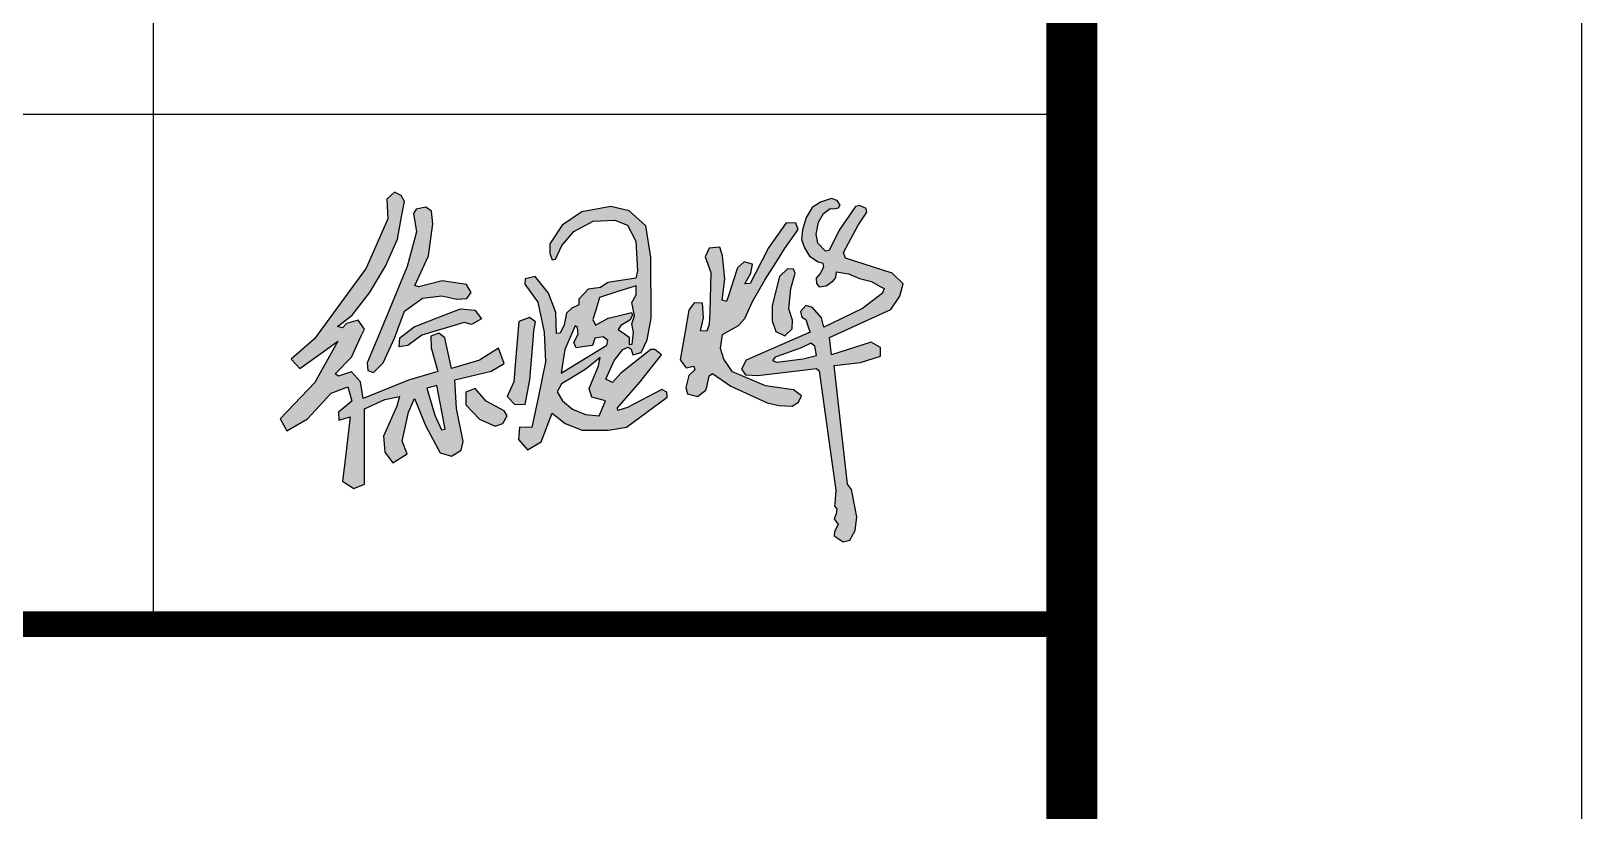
# Model space of a CAD drawing. Extents: x 1751103 to 2598738, y -609732 to 659428.
# Drawn here: x 2336334 to 2340895, y -141266 to -138973 of the extents above; entities that cross this region are included whole.
import ezdxf

# ---------------------------------------------------------------- set-up
doc = ezdxf.new("R2010")
doc.units = 0
doc.header["$LTSCALE"] = 1000
doc.header["$MEASUREMENT"] = 0
doc.layers.get('0').update_dxf_attribs({"linetype": 'CONTINUOUS'})
doc.layers.add('PP-PM-TK', color=7, linetype='CONTINUOUS')
doc.layers.add('PUB_TITLE', color=4, linetype='CONTINUOUS')

# ---------------------------------------------------------------- blocks, each defined once
blk = doc.blocks.new('得')
h = blk.add_hatch(color=256)
h.paths.add_polyline_path([(2338639.1, -233466.1), (2338626.9, -233457.3), (2338598.2, -233471), (2338555.8, -233486.7), (2338522.6, -233498.9), (2338514.2, -233508.8), (2338527.5, -233513.4), (2338604.7, -233503.5), (2338644.1, -233493.9)], flags=16)
h.paths.add_polyline_path([(2338684.1, -233061.5), (2338693.9, -233062.4), (2338708.3, -233059.2), (2338713.6, -233051.1), (2338704.5, -233037.6), (2338687.3, -233031.6), (2338655, -233042.3), (2338630.5, -233058.9), (2338612.9, -233087.8), (2338602.5, -233123.9), (2338599.7, -233152.8), (2338608.2, -233177.2), (2338623.3, -233201.7), (2338649, -233218.3), (2338662.2, -233221.7), (2338664.7, -233234.3), (2338654.3, -233252.8), (2338642.4, -233265.8), (2338643.6, -233282.1), (2338651.1, -233291.9), (2338672.2, -233288.4), (2338692.3, -233274.3), (2338700.1, -233264.6), (2338702.6, -233248), (2338737.9, -233253.6), (2338769.9, -233267.1), (2338805, -233276.1), (2338830.7, -233290.3), (2338842.6, -233296.7), (2338837.6, -233310.6), (2338778.6, -233355), (2338687.3, -233399.8), (2338665.1, -233410.7), (2338658.1, -233382.6), (2338632.4, -233352.2), (2338612, -233346.8), (2338596.3, -233363.8), (2338601, -233381), (2338612.3, -233387.3), (2338620.5, -233412.4), (2338624.6, -233425), (2338470.4, -233492.5), (2338436.7, -233507.2), (2338422.7, -233533.4), (2338435.2, -233550.6), (2338470.7, -233552.8), (2338586.5, -233539), (2338643.4, -233532.2), (2338651.4, -233538.7), (2338679, -233737), (2338700.2, -233889.6), (2338698, -233928.6), (2338696.5, -233937.1), (2338703, -233944.7), (2338701.7, -233959.2), (2338695.2, -233973.7), (2338707.1, -233990.8), (2338696.4, -234011), (2338696.1, -234023.8), (2338722.5, -234041.6), (2338741.6, -234036.9), (2338757.7, -234008.1), (2338762.7, -233967.5), (2338746.8, -233888.1), (2338735.2, -233872), (2338695.3, -233523.5), (2338772.8, -233514.2), (2338832.3, -233495.6), (2338831.7, -233469.6), (2338804.4, -233454.1), (2338687.8, -233491.2), (2338681.6, -233440.4), (2338771.6, -233399.5), (2338862.3, -233358.3), (2338888.9, -233319.4), (2338898.8, -233282.8), (2338865.9, -233251.2), (2338728.8, -233207.8), (2338723.1, -233190.4), (2338766.4, -233110.8), (2338792, -233072.5), (2338789.5, -233061), (2338769.7, -233052.7), (2338758.2, -233055.5), (2338710.7, -233125.4), (2338681.1, -233184.9), (2338669.8, -233187.3), (2338647.9, -233163), (2338642.4, -233136.5), (2338649.4, -233101.8), (2338664.7, -233076.4)])
h.paths.add_polyline_path([(2338576, -233240.1), (2338558.7, -233239.2), (2338534.6, -233261.5), (2338524.2, -233303.7), (2338513.3, -233347.6), (2338513.7, -233391.4), (2338524.2, -233422.7), (2338551, -233435.5), (2338572.4, -233415.5), (2338573.3, -233390), (2338562.4, -233356.4), (2338568.3, -233296.9), (2338580.5, -233252)], flags=17)
h.paths.add_polyline_path([(2338367, -233200.6), (2338359.2, -233175.1), (2338328.5, -233177.8), (2338316.1, -233203.8), (2338333.4, -233249.7), (2338329.6, -233365.9), (2338328.4, -233401.4), (2338320.9, -233422.4), (2338302.5, -233421.3), (2338311.2, -233383), (2338308.5, -233339.7), (2338284.1, -233339.2), (2338267.9, -233360.8), (2338257.1, -233423.5), (2338248.5, -233473.1), (2338242.7, -233506.7), (2338260.3, -233529.4), (2338282.5, -233524.6), (2338285.7, -233535.4), (2338267.9, -233552.4), (2338259.7, -233588.1), (2338264.1, -233605.9), (2338293.3, -233614.1), (2338318.7, -233595.7), (2338322, -233581.6), (2338328.4, -233553.6), (2338337.6, -233547), (2338391.7, -233583.8), (2338449.6, -233610.3), (2338498.8, -233632.8), (2338532.9, -233641.1), (2338572.4, -233642.7), (2338590.8, -233631.3), (2338599.5, -233612.4), (2338576.2, -233594.1), (2338493.4, -233583.2), (2338396.6, -233542), (2338370.7, -233504.7), (2338360.9, -233473.3), (2338367.4, -233431.7), (2338413.9, -233405.8), (2338433.4, -233384.9), (2338455.8, -233334.8), (2338492.6, -233270.4), (2338523.8, -233221.3), (2338550, -233180.3), (2338590, -233123.4), (2338582.6, -233104.9), (2338554.5, -233103.6), (2338502.8, -233177.3), (2338465.3, -233249.5), (2338448.3, -233282.3), (2338433, -233282.7), (2338450.1, -233251.8), (2338455.2, -233225.5), (2338430.7, -233218.6), (2338411.8, -233236.1), (2338398.9, -233275.3), (2338384.8, -233317.9), (2338379.2, -233334.8), (2338366.6, -233331.1), (2338374, -233269.3)])
h.paths.add_polyline_path([(2338002.4, -233524.1), (2338007.3, -233499.5), (2337966.1, -233533.3), (2337920.6, -233561), (2337894.1, -233577.1), (2337881.2, -233600.3), (2337896.6, -233626.7), (2337926.1, -233651.3), (2337964.9, -233667.3), (2338004.8, -233671), (2338021.4, -233631.6), (2338023.4, -233627.1), (2337983.3, -233616.3), (2337975.3, -233591.1)], flags=16)
h.paths.add_polyline_path([(2338113.5, -233315.1), (2338113, -233288.6), (2338059.1, -233305.8), (2338005.2, -233322.9), (2337994.4, -233360.1), (2337986.3, -233388.1), (2337993.9, -233404.7), (2338030.7, -233383.6), (2338056.6, -233378.3), (2338099.8, -233367), (2338102.7, -233375.3), (2338094.9, -233390), (2338068.4, -233405.7), (2338060.6, -233416.9), (2338079.2, -233430.2), (2338092.4, -233439.6), (2338092.9, -233461), (2338101.7, -233460), (2338105.7, -233426.3), (2338100.8, -233400.8), (2338108.6, -233376.8), (2338104.7, -233357.7), (2338100.6, -233337.9)], flags=16)
h.paths.add_polyline_path([(2337941.1, -233410.9), (2337934.4, -233405.9), (2337924.2, -233428.7), (2337903.4, -233475.6), (2337897.6, -233513.5), (2337892.8, -233545.2), (2337934.4, -233519.9), (2338027.5, -233463.2), (2338030.4, -233449.4), (2338016.4, -233438.6), (2337992.1, -233442.3), (2337987.8, -233455.7), (2337984.9, -233464.4), (2337962.2, -233467.5), (2337936.7, -233471), (2337930.2, -233455.3), (2337942.9, -233431.1)], flags=16)
h.paths.add_polyline_path([(2337856, -233310.2), (2337816, -233261.3), (2337786.6, -233268.1), (2337785.8, -233283.9), (2337824.3, -233336.7), (2337842.4, -233424.9), (2337846.9, -233512.1), (2337825.8, -233613.1), (2337806.6, -233705), (2337770.7, -233704.2), (2337767.7, -233740.4), (2337794.1, -233770.6), (2337834.1, -233747.2), (2337866.5, -233662.8), (2337904.2, -233693.7), (2337954.8, -233713.3), (2338031.7, -233713.3), (2338085.3, -233704.2), (2338204.5, -233616.1), (2338204, -233601.7), (2338189.2, -233593.6), (2338088.1, -233646.5), (2338059.9, -233655), (2338058.4, -233647.6), (2338124, -233572.5), (2338188, -233491.9), (2338168, -233476.1), (2338156.4, -233476.1), (2338068.1, -233545.3), (2338043.4, -233573.2), (2338024.4, -233563.4), (2338048.5, -233508.2), (2338074.3, -233475.7), (2338090, -233469.2), (2338098.8, -233475.1), (2338104, -233491.4), (2338127.9, -233485), (2338146, -233447.1), (2338157.7, -233384.2), (2338156.5, -233204.5), (2338142, -233112.2), (2338092.9, -233068.3), (2338038.7, -233055.9), (2337953.8, -233071.2), (2337896, -233110.7), (2337859.4, -233165.6), (2337859.6, -233193.9), (2337866.1, -233212), (2337876.5, -233210.7), (2337894.8, -233169.7), (2337929.8, -233129.4), (2337987.1, -233098.6), (2338050.2, -233095.4), (2338088.2, -233110.2), (2338112, -233157.1), (2338117.8, -233244.5), (2338112.6, -233265.8), (2338029.6, -233278.6), (2338009, -233294.1), (2337972.3, -233298.6), (2337944.6, -233327.8), (2337945.2, -233344.5), (2337924.6, -233354.2), (2337908.6, -233369), (2337901.5, -233403.7), (2337889.9, -233427.5), (2337879.5, -233429.1), (2337876.7, -233367.4)])
h.paths.add_polyline_path([(2337817, -233395.1), (2337799.8, -233381.6), (2337768.6, -233393.3), (2337758.8, -233509.3), (2337753.6, -233571.5), (2337734.4, -233614.6), (2337755.9, -233637), (2337787.1, -233638), (2337800.8, -233564.9), (2337810.5, -233448.9), (2337812.9, -233421.3)])
h.paths.add_polyline_path([(2337640.4, -233590.5), (2337612.2, -233601.9), (2337612.7, -233638.4), (2337652.6, -233680.6), (2337698.8, -233701.5), (2337721.2, -233693.7), (2337733.8, -233670.9), (2337725.5, -233656.3), (2337672.5, -233628.2), (2337647.2, -233598.5)])
h.paths.add_polyline_path([(2337527.3, -233581.6), (2337498.3, -233589.8), (2337521.2, -233669.4), (2337540.6, -233712.2), (2337551.3, -233710.2), (2337541.6, -233658.3)], flags=16)
h.paths.add_polyline_path([(2337416.6, -233468.1), (2337418.6, -233441.9), (2337460.5, -233409.4), (2337550.9, -233374.4), (2337597.3, -233356.4), (2337639.2, -233360.6), (2337658.5, -233385.7), (2337629.3, -233402.5), (2337607.6, -233396.1), (2337483.2, -233433.5), (2337441.8, -233464.1)], flags=17)
h.paths.add_polyline_path([(2337511.2, -233069.7), (2337495.2, -233057.6), (2337466.2, -233063.2), (2337458.6, -233075.9), (2337467.3, -233129.8), (2337440.3, -233232), (2337363.5, -233416.8), (2337322.7, -233514.8), (2337324.2, -233537.6), (2337341, -233543.7), (2337369.5, -233515.3), (2337402.6, -233442.9), (2337432.6, -233363.1), (2337485.3, -233325.2), (2337542.1, -233317.7), (2337586.4, -233327.5), (2337615.9, -233325.7), (2337628.4, -233308.3), (2337614.5, -233284.6), (2337542.5, -233274.3), (2337474.1, -233291.3), (2337462.5, -233287.3), (2337502.3, -233200.4), (2337515.3, -233106.3)], flags=17)
h.paths.add_polyline_path([(2337422.6, -233022.8), (2337402.6, -233013.6), (2337380.5, -233033.5), (2337382.9, -233092.1), (2337319.5, -233236.7), (2337167.6, -233444.7), (2337099.4, -233504.4), (2337124.5, -233531.9), (2337192.7, -233482.9), (2337236.2, -233451.7), (2337168.7, -233573.1), (2337067, -233679.4), (2337086.2, -233715.3), (2337147.2, -233679.4), (2337216.6, -233604.2), (2337265.6, -233586.2), (2337277.6, -233628.1), (2337238.1, -233660.3), (2337239.3, -233684.2), (2337272.8, -233673.5), (2337258.4, -233791.8), (2337249.7, -233863.6), (2337283.6, -233885), (2337314.7, -233871.9), (2337314.7, -233650.8), (2337374.5, -233623.3), (2337417, -233614), (2337409.5, -233642.4), (2337370.1, -233730.4), (2337374.2, -233778.1), (2337397.7, -233809.1), (2337440.5, -233783.1), (2337425.4, -233745.4), (2337443.8, -233660), (2337461.4, -233619.8), (2337495, -233701.1), (2337536.9, -233779.8), (2337570.4, -233789.8), (2337598.9, -233772.2), (2337604.8, -233746.3), (2337585.5, -233649.1), (2337580.5, -233565.4), (2337686.9, -233539.4), (2337725.5, -233516.8), (2337708.7, -233472.5), (2337652.5, -233507.6), (2337570.4, -233531.9), (2337550.3, -233441.5), (2337532.7, -233428.1), (2337509.2, -233436.4), (2337510.9, -233470.8), (2337530.2, -233541.1), (2337443.8, -233566.2), (2337310.5, -233619.8), (2337303, -233571.3), (2337276.2, -233542), (2337238.5, -233554.5), (2337228.4, -233547.8), (2337276.2, -233498.4), (2337305.5, -233433.9), (2337314.7, -233416.1), (2337295.5, -233389.3), (2337261.9, -233399.3), (2337250.2, -233412.7), (2337235.1, -233408.5), (2337277.9, -233375), (2337329, -233308.9), (2337376, -233230.6), (2337411.2, -233151.9), (2337424.6, -233079.9), (2337431.8, -233041.2)])
for p, q in [((2337402.6, -233013.6), (2337380.5, -233033.5)), ((2337380.5, -233033.5), (2337382.9, -233092.1)), ((2337422.6, -233022.8), (2337402.6, -233013.6)), ((2337431.8, -233041.2), (2337422.6, -233022.8)), ((2337424.6, -233079.9), (2337431.8, -233041.2)), ((2338655, -233042.3), (2338630.5, -233058.9)), ((2338687.3, -233031.6), (2338655, -233042.3)), ((2338704.5, -233037.6), (2338687.3, -233031.6)), ((2338713.6, -233051.1), (2338704.5, -233037.6)), ((2337382.9, -233092.1), (2337319.5, -233236.7)), ((2337411.2, -233151.9), (2337424.6, -233079.9)), ((2337466.2, -233063.2), (2337458.6, -233075.9)), ((2337458.6, -233075.9), (2337467.3, -233129.8)), ((2337495.2, -233057.6), (2337466.2, -233063.2)), ((2337511.2, -233069.7), (2337495.2, -233057.6)), ((2337515.3, -233106.3), (2337511.2, -233069.7)), ((2337953.8, -233071.2), (2337896, -233110.7)), ((2338038.7, -233055.9), (2337953.8, -233071.2)), ((2337987.1, -233098.6), (2338050.2, -233095.4)), ((2338092.9, -233068.3), (2338038.7, -233055.9)), ((2338050.2, -233095.4), (2338088.2, -233110.2)), ((2338142, -233112.2), (2338092.9, -233068.3)), ((2338612.9, -233087.8), (2338602.5, -233123.9)), ((2338630.5, -233058.9), (2338612.9, -233087.8)), ((2338649.4, -233101.8), (2338664.7, -233076.4)), ((2338664.7, -233076.4), (2338684.1, -233061.5)), ((2338684.1, -233061.5), (2338693.9, -233062.4)), ((2338693.9, -233062.4), (2338708.3, -233059.2)), ((2338708.3, -233059.2), (2338713.6, -233051.1)), ((2338758.2, -233055.5), (2338710.7, -233125.4)), ((2338769.7, -233052.7), (2338758.2, -233055.5)), ((2338766.4, -233110.8), (2338792, -233072.5)), ((2338789.5, -233061), (2338769.7, -233052.7)), ((2338792, -233072.5), (2338789.5, -233061)), ((2337467.3, -233129.8), (2337440.3, -233232)), ((2337502.3, -233200.4), (2337515.3, -233106.3)), ((2337896, -233110.7), (2337859.4, -233165.6)), ((2337894.8, -233169.7), (2337929.8, -233129.4)), ((2337929.8, -233129.4), (2337987.1, -233098.6)), ((2338088.2, -233110.2), (2338112, -233157.1)), ((2338156.5, -233204.5), (2338142, -233112.2)), ((2338554.5, -233103.6), (2338502.8, -233177.3)), ((2338550, -233180.3), (2338590, -233123.4)), ((2338582.6, -233104.9), (2338554.5, -233103.6)), ((2338590, -233123.4), (2338582.6, -233104.9)), ((2338602.5, -233123.9), (2338599.7, -233152.8)), ((2338642.4, -233136.5), (2338649.4, -233101.8)), ((2338647.9, -233163), (2338642.4, -233136.5)), ((2338710.7, -233125.4), (2338681.1, -233184.9)), ((2338723.1, -233190.4), (2338766.4, -233110.8)), ((2337376, -233230.6), (2337411.2, -233151.9)), ((2337859.4, -233165.6), (2337859.6, -233193.9)), ((2337876.5, -233210.7), (2337894.8, -233169.7)), ((2338112, -233157.1), (2338117.8, -233244.5)), ((2338328.5, -233177.8), (2338316.1, -233203.8)), ((2338359.2, -233175.1), (2338328.5, -233177.8)), ((2338367, -233200.6), (2338359.2, -233175.1)), ((2338502.8, -233177.3), (2338465.3, -233249.5)), ((2338523.8, -233221.3), (2338550, -233180.3)), ((2338599.7, -233152.8), (2338608.2, -233177.2)), ((2338608.2, -233177.2), (2338623.3, -233201.7)), ((2338669.8, -233187.3), (2338647.9, -233163)), ((2338681.1, -233184.9), (2338669.8, -233187.3)), ((2337329, -233308.9), (2337376, -233230.6)), ((2337440.3, -233232), (2337363.5, -233416.8)), ((2337462.5, -233287.3), (2337502.3, -233200.4)), ((2337859.6, -233193.9), (2337866.1, -233212)), ((2337866.1, -233212), (2337876.5, -233210.7)), ((2338157.7, -233384.2), (2338156.5, -233204.5)), ((2338316.1, -233203.8), (2338333.4, -233249.7)), ((2338374, -233269.3), (2338367, -233200.6)), ((2338430.7, -233218.6), (2338411.8, -233236.1)), ((2338455.2, -233225.5), (2338430.7, -233218.6)), ((2338450.1, -233251.8), (2338455.2, -233225.5)), ((2338492.6, -233270.4), (2338523.8, -233221.3)), ((2338623.3, -233201.7), (2338649, -233218.3)), ((2338649, -233218.3), (2338662.2, -233221.7)), ((2338662.2, -233221.7), (2338664.7, -233234.3)), ((2338728.8, -233207.8), (2338723.1, -233190.4)), ((2338865.9, -233251.2), (2338728.8, -233207.8)), ((2337319.5, -233236.7), (2337167.6, -233444.7)), ((2337542.5, -233274.3), (2337474.1, -233291.3)), ((2337614.5, -233284.6), (2337542.5, -233274.3)), ((2337786.6, -233268.1), (2337785.8, -233283.9)), ((2337816, -233261.3), (2337786.6, -233268.1)), ((2337856, -233310.2), (2337816, -233261.3)), ((2338112.6, -233265.8), (2338029.6, -233278.6)), ((2338117.8, -233244.5), (2338112.6, -233265.8)), ((2338333.4, -233249.7), (2338329.6, -233365.9)), ((2338366.6, -233331.1), (2338374, -233269.3)), ((2338398.9, -233275.3), (2338384.8, -233317.9)), ((2338411.8, -233236.1), (2338398.9, -233275.3)), ((2338433, -233282.7), (2338450.1, -233251.8)), ((2338465.3, -233249.5), (2338448.3, -233282.3)), ((2338455.8, -233334.8), (2338492.6, -233270.4)), ((2338534.6, -233261.5), (2338524.2, -233303.7)), ((2338558.7, -233239.2), (2338534.6, -233261.5)), ((2338576, -233240.1), (2338558.7, -233239.2)), ((2338568.3, -233296.9), (2338580.5, -233252)), ((2338580.5, -233252), (2338576, -233240.1)), ((2338654.3, -233252.8), (2338642.4, -233265.8)), ((2338642.4, -233265.8), (2338643.6, -233282.1)), ((2338664.7, -233234.3), (2338654.3, -233252.8)), ((2338672.2, -233288.4), (2338692.3, -233274.3)), ((2338692.3, -233274.3), (2338700.1, -233264.6)), ((2338700.1, -233264.6), (2338702.6, -233248)), ((2338702.6, -233248), (2338737.9, -233253.6)), ((2338737.9, -233253.6), (2338769.9, -233267.1)), ((2338769.9, -233267.1), (2338805, -233276.1)), ((2338805, -233276.1), (2338830.7, -233290.3)), ((2338898.8, -233282.8), (2338865.9, -233251.2)), ((2337277.9, -233375), (2337329, -233308.9)), ((2337474.1, -233291.3), (2337462.5, -233287.3)), ((2337485.3, -233325.2), (2337542.1, -233317.7)), ((2337542.1, -233317.7), (2337586.4, -233327.5)), ((2337628.4, -233308.3), (2337614.5, -233284.6)), ((2337615.9, -233325.7), (2337628.4, -233308.3)), ((2337785.8, -233283.9), (2337824.3, -233336.7)), ((2337876.7, -233367.4), (2337856, -233310.2)), ((2337972.3, -233298.6), (2337944.6, -233327.8)), ((2338009, -233294.1), (2337972.3, -233298.6)), ((2338005.2, -233322.9), (2337994.4, -233360.1)), ((2338059.1, -233305.8), (2338005.2, -233322.9)), ((2338029.6, -233278.6), (2338009, -233294.1)), ((2338113, -233288.6), (2338059.1, -233305.8)), ((2338100.6, -233337.9), (2338113.5, -233315.1)), ((2338113.5, -233315.1), (2338113, -233288.6)), ((2338384.8, -233317.9), (2338379.2, -233334.8)), ((2338448.3, -233282.3), (2338433, -233282.7)), ((2338524.2, -233303.7), (2338513.3, -233347.6)), ((2338562.4, -233356.4), (2338568.3, -233296.9)), ((2338643.6, -233282.1), (2338651.1, -233291.9)), ((2338651.1, -233291.9), (2338672.2, -233288.4)), ((2338837.6, -233310.6), (2338778.6, -233355)), ((2338830.7, -233290.3), (2338842.6, -233296.7)), ((2338842.6, -233296.7), (2338837.6, -233310.6)), ((2338862.3, -233358.3), (2338888.9, -233319.4)), ((2338888.9, -233319.4), (2338898.8, -233282.8)), ((2337402.6, -233442.9), (2337432.6, -233363.1)), ((2337432.6, -233363.1), (2337485.3, -233325.2)), ((2337550.9, -233374.4), (2337597.3, -233356.4)), ((2337586.4, -233327.5), (2337615.9, -233325.7)), ((2337597.3, -233356.4), (2337639.2, -233360.6)), ((2337639.2, -233360.6), (2337658.5, -233385.7)), ((2337824.3, -233336.7), (2337842.4, -233424.9)), ((2337879.5, -233429.1), (2337876.7, -233367.4)), ((2337908.6, -233369), (2337901.5, -233403.7)), ((2337924.6, -233354.2), (2337908.6, -233369)), ((2337945.2, -233344.5), (2337924.6, -233354.2)), ((2337944.6, -233327.8), (2337945.2, -233344.5)), ((2337994.4, -233360.1), (2337986.3, -233388.1)), ((2338056.6, -233378.3), (2338099.8, -233367)), ((2338099.8, -233367), (2338102.7, -233375.3)), ((2338104.7, -233357.7), (2338100.6, -233337.9)), ((2338108.6, -233376.8), (2338104.7, -233357.7)), ((2338267.9, -233360.8), (2338257.1, -233423.5)), ((2338284.1, -233339.2), (2338267.9, -233360.8)), ((2338308.5, -233339.7), (2338284.1, -233339.2)), ((2338311.2, -233383), (2338308.5, -233339.7)), ((2338329.6, -233365.9), (2338328.4, -233401.4)), ((2338379.2, -233334.8), (2338366.6, -233331.1)), ((2338433.4, -233384.9), (2338455.8, -233334.8)), ((2338513.3, -233347.6), (2338513.7, -233391.4)), ((2338573.3, -233390), (2338562.4, -233356.4)), ((2338612, -233346.8), (2338596.3, -233363.8)), ((2338596.3, -233363.8), (2338601, -233381)), ((2338632.4, -233352.2), (2338612, -233346.8)), ((2338658.1, -233382.6), (2338632.4, -233352.2)), ((2338778.6, -233355), (2338687.3, -233399.8)), ((2338771.6, -233399.5), (2338862.3, -233358.3)), ((2337235.1, -233408.5), (2337277.9, -233375)), ((2337250.2, -233412.7), (2337235.1, -233408.5)), ((2337261.9, -233399.3), (2337250.2, -233412.7)), ((2337295.5, -233389.3), (2337261.9, -233399.3)), ((2337314.7, -233416.1), (2337295.5, -233389.3)), ((2337418.6, -233441.9), (2337460.5, -233409.4)), ((2337460.5, -233409.4), (2337550.9, -233374.4)), ((2337607.6, -233396.1), (2337483.2, -233433.5)), ((2337629.3, -233402.5), (2337607.6, -233396.1)), ((2337658.5, -233385.7), (2337629.3, -233402.5)), ((2337768.6, -233393.3), (2337758.8, -233509.3)), ((2337799.8, -233381.6), (2337768.6, -233393.3)), ((2337817, -233395.1), (2337799.8, -233381.6)), ((2337812.9, -233421.3), (2337817, -233395.1)), ((2337901.5, -233403.7), (2337889.9, -233427.5)), ((2337934.4, -233405.9), (2337924.2, -233428.7)), ((2337941.1, -233410.9), (2337934.4, -233405.9)), ((2337942.9, -233431.1), (2337941.1, -233410.9)), ((2337986.3, -233388.1), (2337993.9, -233404.7)), ((2337993.9, -233404.7), (2338030.7, -233383.6)), ((2338030.7, -233383.6), (2338056.6, -233378.3)), ((2338068.4, -233405.7), (2338060.6, -233416.9)), ((2338094.9, -233390), (2338068.4, -233405.7)), ((2338102.7, -233375.3), (2338094.9, -233390)), ((2338100.8, -233400.8), (2338108.6, -233376.8)), ((2338105.7, -233426.3), (2338100.8, -233400.8)), ((2338146, -233447.1), (2338157.7, -233384.2)), ((2338302.5, -233421.3), (2338311.2, -233383)), ((2338328.4, -233401.4), (2338320.9, -233422.4)), ((2338367.4, -233431.7), (2338413.9, -233405.8)), ((2338413.9, -233405.8), (2338433.4, -233384.9)), ((2338513.7, -233391.4), (2338524.2, -233422.7)), ((2338572.4, -233415.5), (2338573.3, -233390)), ((2338601, -233381), (2338612.3, -233387.3)), ((2338612.3, -233387.3), (2338620.5, -233412.4)), ((2338620.5, -233412.4), (2338624.6, -233425)), ((2338665.1, -233410.7), (2338658.1, -233382.6)), ((2338687.3, -233399.8), (2338665.1, -233410.7)), ((2338681.6, -233440.4), (2338771.6, -233399.5)), ((2337167.6, -233444.7), (2337099.4, -233504.4)), ((2337236.2, -233451.7), (2337168.7, -233573.1)), ((2337192.7, -233482.9), (2337236.2, -233451.7)), ((2337236.2, -233451.7), (2337236.2, -233451.7)), ((2337276.2, -233498.4), (2337305.5, -233433.9)), ((2337305.5, -233433.9), (2337314.7, -233416.1)), ((2337363.5, -233416.8), (2337322.7, -233514.8)), ((2337369.5, -233515.3), (2337402.6, -233442.9)), ((2337416.6, -233468.1), (2337418.6, -233441.9)), ((2337483.2, -233433.5), (2337441.8, -233464.1)), ((2337532.7, -233428.1), (2337509.2, -233436.4)), ((2337509.2, -233436.4), (2337510.9, -233470.8)), ((2337550.3, -233441.5), (2337532.7, -233428.1)), ((2337570.4, -233531.9), (2337550.3, -233441.5)), ((2337800.8, -233564.9), (2337810.5, -233448.9)), ((2337810.5, -233448.9), (2337812.9, -233421.3)), ((2337842.4, -233424.9), (2337846.9, -233512.1)), ((2337889.9, -233427.5), (2337879.5, -233429.1)), ((2337924.2, -233428.7), (2337903.4, -233475.6)), ((2337930.2, -233455.3), (2337942.9, -233431.1)), ((2337936.7, -233471), (2337930.2, -233455.3)), ((2337987.8, -233455.7), (2337984.9, -233464.4)), ((2337992.1, -233442.3), (2337987.8, -233455.7)), ((2338016.4, -233438.6), (2337992.1, -233442.3)), ((2338030.4, -233449.4), (2338016.4, -233438.6)), ((2338027.5, -233463.2), (2338030.4, -233449.4)), ((2338060.6, -233416.9), (2338079.2, -233430.2)), ((2338079.2, -233430.2), (2338092.4, -233439.6)), ((2338092.4, -233439.6), (2338092.9, -233461)), ((2338092.9, -233461), (2338101.7, -233460)), ((2338101.7, -233460), (2338105.7, -233426.3)), ((2338127.9, -233485), (2338146, -233447.1)), ((2338257.1, -233423.5), (2338248.5, -233473.1)), ((2338320.9, -233422.4), (2338302.5, -233421.3)), ((2338360.9, -233473.3), (2338367.4, -233431.7)), ((2338624.6, -233425), (2338470.4, -233492.5)), ((2338524.2, -233422.7), (2338551, -233435.5)), ((2338551, -233435.5), (2338572.4, -233415.5)), ((2338626.9, -233457.3), (2338598.2, -233471)), ((2338639.1, -233466.1), (2338626.9, -233457.3)), ((2338687.8, -233491.2), (2338681.6, -233440.4)), ((2338804.4, -233454.1), (2338687.8, -233491.2)), ((2338831.7, -233469.6), (2338804.4, -233454.1)), ((2337099.4, -233504.4), (2337124.5, -233531.9)), ((2337124.5, -233531.9), (2337192.7, -233482.9)), ((2337228.4, -233547.8), (2337276.2, -233498.4)), ((2337441.8, -233464.1), (2337416.6, -233468.1)), ((2337510.9, -233470.8), (2337530.2, -233541.1)), ((2337708.7, -233472.5), (2337652.5, -233507.6)), ((2337725.5, -233516.8), (2337708.7, -233472.5)), ((2337903.4, -233475.6), (2337897.6, -233513.5)), ((2337934.4, -233519.9), (2338027.5, -233463.2)), ((2337962.2, -233467.5), (2337936.7, -233471)), ((2337984.9, -233464.4), (2337962.2, -233467.5)), ((2338007.3, -233499.5), (2337966.1, -233533.3)), ((2338002.4, -233524.1), (2338007.3, -233499.5)), ((2338048.5, -233508.2), (2338074.3, -233475.7)), ((2338156.4, -233476.1), (2338068.1, -233545.3)), ((2338074.3, -233475.7), (2338090, -233469.2)), ((2338090, -233469.2), (2338098.8, -233475.1)), ((2338098.8, -233475.1), (2338104, -233491.4)), ((2338104, -233491.4), (2338127.9, -233485)), ((2338124, -233572.5), (2338188, -233491.9)), ((2338168, -233476.1), (2338156.4, -233476.1)), ((2338188, -233491.9), (2338168, -233476.1)), ((2338248.5, -233473.1), (2338242.7, -233506.7)), ((2338370.7, -233504.7), (2338360.9, -233473.3)), ((2338396.6, -233542), (2338370.7, -233504.7)), ((2338470.4, -233492.5), (2338436.7, -233507.2)), ((2338522.6, -233498.9), (2338514.2, -233508.8)), ((2338555.8, -233486.7), (2338522.6, -233498.9)), ((2338527.5, -233513.4), (2338604.7, -233503.5)), ((2338598.2, -233471), (2338555.8, -233486.7)), ((2338604.7, -233503.5), (2338644.1, -233493.9)), ((2338644.1, -233493.9), (2338639.1, -233466.1)), ((2338772.8, -233514.2), (2338832.3, -233495.6)), ((2338832.3, -233495.6), (2338831.7, -233469.6)), ((2337238.5, -233554.5), (2337228.4, -233547.8)), ((2337276.2, -233542), (2337238.5, -233554.5)), ((2337303, -233571.3), (2337276.2, -233542)), ((2337322.7, -233514.8), (2337324.2, -233537.6)), ((2337324.2, -233537.6), (2337341, -233543.7)), ((2337341, -233543.7), (2337369.5, -233515.3)), ((2337530.2, -233541.1), (2337443.8, -233566.2)), ((2337652.5, -233507.6), (2337570.4, -233531.9)), ((2337580.5, -233565.4), (2337686.9, -233539.4)), ((2337686.9, -233539.4), (2337725.5, -233516.8)), ((2337758.8, -233509.3), (2337753.6, -233571.5)), ((2337846.9, -233512.1), (2337825.8, -233613.1)), ((2337897.6, -233513.5), (2337892.8, -233545.2)), ((2337892.8, -233545.2), (2337934.4, -233519.9)), ((2337966.1, -233533.3), (2337920.6, -233561)), ((2337975.3, -233591.1), (2338002.4, -233524.1)), ((2338024.4, -233563.4), (2338048.5, -233508.2)), ((2338068.1, -233545.3), (2338043.4, -233573.2)), ((2338242.7, -233506.7), (2338260.3, -233529.4)), ((2338260.3, -233529.4), (2338282.5, -233524.6)), ((2338285.7, -233535.4), (2338267.9, -233552.4)), ((2338282.5, -233524.6), (2338285.7, -233535.4)), ((2338328.4, -233553.6), (2338337.6, -233547)), ((2338337.6, -233547), (2338391.7, -233583.8)), ((2338493.4, -233583.2), (2338396.6, -233542)), ((2338436.7, -233507.2), (2338422.7, -233533.4)), ((2338422.7, -233533.4), (2338435.2, -233550.6)), ((2338435.2, -233550.6), (2338470.7, -233552.8)), ((2338470.7, -233552.8), (2338586.5, -233539)), ((2338514.2, -233508.8), (2338527.5, -233513.4)), ((2338586.5, -233539), (2338643.4, -233532.2)), ((2338643.4, -233532.2), (2338651.4, -233538.7)), ((2338651.4, -233538.7), (2338679, -233737)), ((2338695.3, -233523.5), (2338772.8, -233514.2)), ((2338735.2, -233872), (2338695.3, -233523.5)), ((2337168.7, -233573.1), (2337067, -233679.4)), ((2337216.6, -233604.2), (2337265.6, -233586.2)), ((2337265.6, -233586.2), (2337277.6, -233628.1)), ((2337310.5, -233619.8), (2337303, -233571.3)), ((2337443.8, -233566.2), (2337310.5, -233619.8)), ((2337527.3, -233581.6), (2337498.3, -233589.8)), ((2337498.3, -233589.8), (2337521.2, -233669.4)), ((2337541.6, -233658.3), (2337527.3, -233581.6)), ((2337585.5, -233649.1), (2337580.5, -233565.4)), ((2337640.4, -233590.5), (2337612.2, -233601.9)), ((2337647.2, -233598.5), (2337640.4, -233590.5)), ((2337753.6, -233571.5), (2337734.4, -233614.6)), ((2337787.1, -233638), (2337800.8, -233564.9)), ((2337894.1, -233577.1), (2337881.2, -233600.3)), ((2337920.6, -233561), (2337894.1, -233577.1)), ((2337983.3, -233616.3), (2337975.3, -233591.1)), ((2338043.4, -233573.2), (2338024.4, -233563.4)), ((2338058.4, -233647.6), (2338124, -233572.5)), ((2338189.2, -233593.6), (2338088.1, -233646.5)), ((2338204, -233601.7), (2338189.2, -233593.6)), ((2338267.9, -233552.4), (2338259.7, -233588.1)), ((2338259.7, -233588.1), (2338264.1, -233605.9)), ((2338293.3, -233614.1), (2338318.7, -233595.7)), ((2338318.7, -233595.7), (2338322, -233581.6)), ((2338322, -233581.6), (2338328.4, -233553.6)), ((2338391.7, -233583.8), (2338449.6, -233610.3)), ((2338576.2, -233594.1), (2338493.4, -233583.2)), ((2338599.5, -233612.4), (2338576.2, -233594.1)), ((2337147.2, -233679.4), (2337216.6, -233604.2)), ((2337277.6, -233628.1), (2337238.1, -233660.3)), ((2337314.7, -233650.8), (2337374.5, -233623.3)), ((2337409.5, -233642.4), (2337370.1, -233730.4)), ((2337374.5, -233623.3), (2337417, -233614)), ((2337417, -233614), (2337409.5, -233642.4)), ((2337443.8, -233660), (2337461.4, -233619.8)), ((2337461.4, -233619.8), (2337495, -233701.1)), ((2337612.2, -233601.9), (2337612.7, -233638.4)), ((2337612.7, -233638.4), (2337652.6, -233680.6)), ((2337672.5, -233628.2), (2337647.2, -233598.5)), ((2337725.5, -233656.3), (2337672.5, -233628.2)), ((2337734.4, -233614.6), (2337755.9, -233637)), ((2337755.9, -233637), (2337787.1, -233638)), ((2337825.8, -233613.1), (2337806.6, -233705)), ((2337881.2, -233600.3), (2337896.6, -233626.7)), ((2337896.6, -233626.7), (2337926.1, -233651.3)), ((2338023.4, -233627.1), (2337983.3, -233616.3)), ((2338004.8, -233671), (2338021.4, -233631.6)), ((2338021.4, -233631.6), (2338023.4, -233627.1)), ((2338085.3, -233704.2), (2338204.5, -233616.1)), ((2338204.5, -233616.1), (2338204, -233601.7)), ((2338264.1, -233605.9), (2338293.3, -233614.1)), ((2338449.6, -233610.3), (2338498.8, -233632.8)), ((2338498.8, -233632.8), (2338532.9, -233641.1)), ((2338532.9, -233641.1), (2338572.4, -233642.7)), ((2338572.4, -233642.7), (2338590.8, -233631.3)), ((2338590.8, -233631.3), (2338599.5, -233612.4)), ((2337067, -233679.4), (2337086.2, -233715.3)), ((2337086.2, -233715.3), (2337147.2, -233679.4)), ((2337238.1, -233660.3), (2337239.3, -233684.2)), ((2337239.3, -233684.2), (2337272.8, -233673.5)), ((2337272.8, -233673.5), (2337258.4, -233791.8)), ((2337314.7, -233871.9), (2337314.7, -233650.8)), ((2337425.4, -233745.4), (2337443.8, -233660)), ((2337521.2, -233669.4), (2337540.6, -233712.2)), ((2337551.3, -233710.2), (2337541.6, -233658.3)), ((2337604.8, -233746.3), (2337585.5, -233649.1)), ((2337652.6, -233680.6), (2337698.8, -233701.5)), ((2337721.2, -233693.7), (2337733.8, -233670.9)), ((2337733.8, -233670.9), (2337725.5, -233656.3)), ((2337834.1, -233747.2), (2337866.5, -233662.8)), ((2337866.5, -233662.8), (2337904.2, -233693.7)), ((2337926.1, -233651.3), (2337964.9, -233667.3)), ((2337964.9, -233667.3), (2338004.8, -233671)), ((2338059.9, -233655), (2338058.4, -233647.6)), ((2338088.1, -233646.5), (2338059.9, -233655)), ((2337370.1, -233730.4), (2337374.2, -233778.1)), ((2337495, -233701.1), (2337536.9, -233779.8)), ((2337540.6, -233712.2), (2337551.3, -233710.2)), ((2337698.8, -233701.5), (2337721.2, -233693.7)), ((2337770.7, -233704.2), (2337767.7, -233740.4)), ((2337806.6, -233705), (2337770.7, -233704.2)), ((2337904.2, -233693.7), (2337954.8, -233713.3)), ((2337954.8, -233713.3), (2338031.7, -233713.3)), ((2338031.7, -233713.3), (2338085.3, -233704.2)), ((2337374.2, -233778.1), (2337397.7, -233809.1)), ((2337440.5, -233783.1), (2337425.4, -233745.4)), ((2337570.4, -233789.8), (2337598.9, -233772.2)), ((2337598.9, -233772.2), (2337604.8, -233746.3)), ((2337767.7, -233740.4), (2337794.1, -233770.6)), ((2337794.1, -233770.6), (2337834.1, -233747.2)), ((2338679, -233737), (2338700.2, -233889.6)), ((2337258.4, -233791.8), (2337249.7, -233863.6)), ((2337397.7, -233809.1), (2337440.5, -233783.1)), ((2337536.9, -233779.8), (2337570.4, -233789.8)), ((2337249.7, -233863.6), (2337283.6, -233885)), ((2337283.6, -233885), (2337314.7, -233871.9)), ((2338700.2, -233889.6), (2338698, -233928.6)), ((2338746.8, -233888.1), (2338735.2, -233872)), ((2338762.7, -233967.5), (2338746.8, -233888.1)), ((2338701.7, -233959.2), (2338695.2, -233973.7)), ((2338698, -233928.6), (2338696.5, -233937.1)), ((2338696.5, -233937.1), (2338703, -233944.7)), ((2338703, -233944.7), (2338701.7, -233959.2)), ((2338695.2, -233973.7), (2338707.1, -233990.8)), ((2338707.1, -233990.8), (2338696.4, -234011)), ((2338757.7, -234008.1), (2338762.7, -233967.5)), ((2338696.4, -234011), (2338696.1, -234023.8)), ((2338696.1, -234023.8), (2338722.5, -234041.6)), ((2338722.5, -234041.6), (2338741.6, -234036.9)), ((2338741.6, -234036.9), (2338757.7, -234008.1))]:
    blk.add_line(p, q)
at = {"layer": 'PP-PM-TK', "color": 4, "const_width": 30}
blk.add_lwpolyline([(2331144.6, -234283.6), (2339394.6, -234283.6)], dxfattribs=at)
at = {"layer": 'PUB_TITLE', "color": 4}
for p, q in [((2336694.5, -234283.6), (2336694.5, -223783.6)), ((2331144.6, -232783.6), (2339394.6, -232783.6)), ((2331144.6, -234283.6), (2339394.6, -234283.6))]:
    blk.add_line(p, q, dxfattribs=at)
at = {"layer": 'PUB_TITLE', "color": 4, "const_width": 75}
blk.add_lwpolyline([(2331144.6, -234283.6), (2339394.6, -234283.6)], dxfattribs=at)

msp = doc.modelspace()

# ---------------------------------------------------------------- linework, layer by layer
at = {"layer": 'PUB_TITLE'}
msp.add_lwpolyline([(2088594.6, -166612.8), (2340894.6, -166612.8), (2340894.6, -77512.8), (2088594.6, -77512.8)], close=True, dxfattribs=at)
at = {"layer": 'PUB_TITLE', "const_width": 150}
msp.add_lwpolyline([(2092344.6, -165112.8), (2339394.6, -165112.8), (2339394.6, -79012.8), (2092344.6, -79012.8)], close=True, dxfattribs=at)

# ---------------------------------------------------------------- block references
msp.add_blockref('得', (0, 93566.9))

doc.saveas('drawing.dxf')
